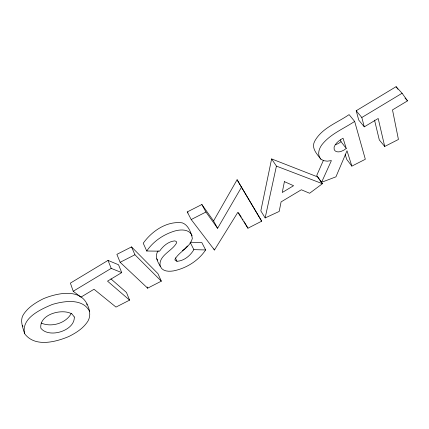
<?xml version="1.0" encoding="UTF-8"?>
<svg xmlns="http://www.w3.org/2000/svg" width="429" height="429" viewBox="0 0 429 429"><rect width="100%" height="100%" fill="white"/><g stroke="black" fill="none" stroke-linecap="round" stroke-linejoin="round"><path stroke-width="0.64" d="M271.621 158.918L260.832 210.87L265.149 217.932L279.177 211.449L281.092 201.893L301.351 189.768L309.62 193.259L322.415 183.703L317.578 176.898L271.621 158.918L276.421 166.109L322.415 183.703M265.149 217.932L276.421 166.109M71.262 313.422C65.964 323.412 51.308 327.595 41.168 323.032M323.391 160.392L316.72 175.488L321.568 182.304L335.945 176.828L347.007 150.772L351.866 166.114L365.331 159.266L354.649 121.412L349.099 114.613C337.419 122.715 321.938 127.96 314.73 141.152C310.912 148.021 317.015 154.15 320.919 159.207L323.713 160.682L327.316 161.175L331.408 160.58L321.568 182.304M158.172 250.895C153.711 256.655 158.666 263.551 161.776 268.677C164.849 271.616 169.423 271.498 173.354 270.93C186.181 268.366 198.327 260.886 205.652 249.946L201.839 242.605L190.106 242.213M213.572 220.935L237.087 179.756L261.679 221.192L247.946 228.212L237.827 212.334L214.468 250L191.2 219.53L187.242 211.937L201.861 204.515L213.572 220.935L217.6 228.298L241.543 187.119M187.473 245.962L184.529 249.083L182.357 250.579M205.652 249.946L193.865 249.646C190.363 255.657 184.159 260.859 177.011 261.304L175.171 260.349L174.919 259.379C179.311 251.399 189.977 247.721 192.337 238.406C191.254 232.743 188.326 224.93 182.234 222.844C166.801 220.801 151.855 231.113 143.238 243.222L146.734 251.008L159.561 251.174C163.041 246.026 168.511 241.366 174.914 240.878L176.469 241.677L176.694 242.675C172.506 251.11 158.081 255.357 160.205 266.371M146.734 251.008C153.319 241.302 163.626 234.352 174.796 231.006C180.706 229.317 189.516 228.963 192.16 235.859M340.428 139.859L341.017 141.672L338.599 143.393L335.473 144.777M346.273 148.45L343.827 150.177L340.68 151.582A10.264 5.749 -37.3 0 1 334.159 149.362L334.105 147.05C335.628 142.932 339.36 140.304 343.028 138.208L346.273 148.45L341.017 141.672M129.585 300.134L107.529 281.145L121.734 272.608L118.511 264.741L108.017 260.408L70.388 283.102L73.214 291.253L80.904 297.147L94.026 289.259L115.991 307.089L129.585 300.134L126.48 292.492L110.95 278.909M384.711 146.461L378.196 118.49L364.291 126.845L358.762 120.12L356.199 110.746L396.085 86.696L402.102 93.254L407.55 100.853L392.497 109.899L398.428 139.463L384.711 146.461L379.306 139.934L374.528 120.141M354.649 121.412C343.532 128.845 330.158 134.041 321.766 144.932C318.768 148.927 317.052 155.18 320.919 159.207M73.214 291.253L111.208 268.382L121.734 272.608M364.291 126.845L361.813 117.508L402.102 93.254M147.646 288.165L161.331 281.161L157.947 273.654L131.531 246.906L116.87 254.365L120.141 262.296L147.646 288.165L147.142 287.001M120.141 262.296L134.937 254.762L161.331 281.161M191.2 219.53L205.947 212.033L217.6 228.298M404.997 98.059L407.55 100.853M356.199 110.746L361.813 117.508M351.866 166.114L346.761 159.443L345.163 154.504M187.242 211.937L188.052 212.999M396.085 86.696L397.924 89.243M24.592 333.628C34.679 347.452 55.373 342.186 68.742 336.55C75.525 333.167 82.223 329.043 86.765 322.828C91.323 317.17 90.09 309.792 86.894 303.802C79.161 288.047 56.317 293.345 43.426 298.697C35.972 302.429 28.523 306.982 23.777 314.023C19.412 320.141 22.85 327.284 24.592 333.628C20.962 318.028 40.803 309.304 52.338 304.456C64.248 300.906 83.221 298.048 89.715 311.695M22.27 325.338L22.973 326.335M156.73 258.773L157.679 260.167M238.508 212.784L241.323 217.208M242.374 218.865L243.082 219.97M261.679 221.192L237.087 179.756M244.106 221.627L247.946 228.212M201.861 204.515L205.947 212.033M213.873 248.884L214.468 250M190.396 242.787L193.865 249.646M175.354 257.845L177.011 261.304M131.531 246.906L134.937 254.762M108.017 260.408L111.208 268.382M86.894 303.802L86.969 304.96M74.303 316.972C75.011 330.791 48.863 338.701 40.841 328.19C38.98 314.28 62.344 308.086 72.024 314.017L74.303 316.972M284.406 181.639L282.25 192.498L293.581 185.709L284.406 181.639"/></g></svg>
